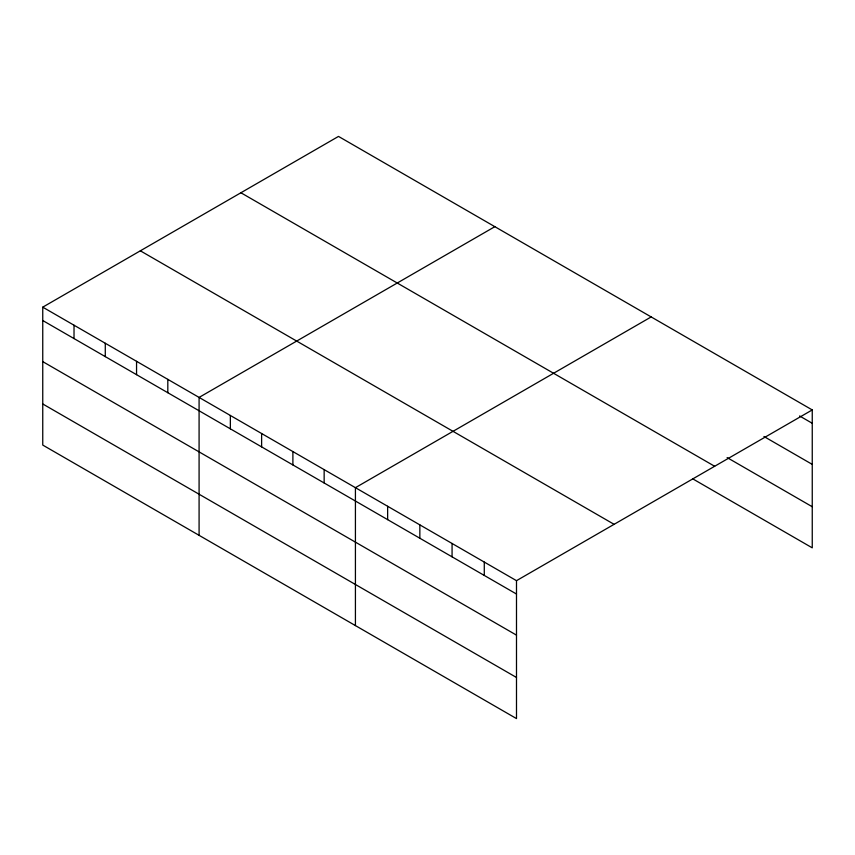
<?xml version="1.0" encoding="UTF-8"?>
<svg xmlns="http://www.w3.org/2000/svg" width="855" height="855" viewBox="0 0 855 855"><rect width="100%" height="100%" fill="white"/><g stroke="black" fill="none" stroke-linecap="round" stroke-linejoin="round"><path stroke-width="1.28" d="M42.75 307.159L516.495 580.673L516.495 718.585L42.75 445.07L42.75 307.159L338.505 136.415L812.25 409.93L812.25 547.841L692.593 478.757M494.842 226.671L199.087 397.425L199.087 535.337M651.179 316.927L355.424 487.681L355.424 625.593M516.495 580.673L812.25 409.93M799.596 415.968L812.25 423.278M763.932 436.488L812.25 464.383M727.113 457.575L812.25 506.737M240.907 192.76L714.652 466.274M140.348 250.814L614.093 524.329M42.75 320.518L516.495 594.033M42.75 361.622L516.495 635.137M42.75 403.966L516.495 677.481M484.283 562.077L484.283 575.426M452.071 543.481L452.071 556.829M419.848 524.885L419.848 538.233M387.636 506.278L387.636 519.637M324.152 469.63L324.152 482.979M292.891 451.579L292.891 464.928M261.619 433.528L261.619 446.876M230.358 415.477L230.358 428.825M167.815 379.374L167.815 392.723M136.554 361.323L136.554 374.672M105.283 343.272L105.283 356.621M74.022 325.221L74.022 338.569"/></g></svg>
